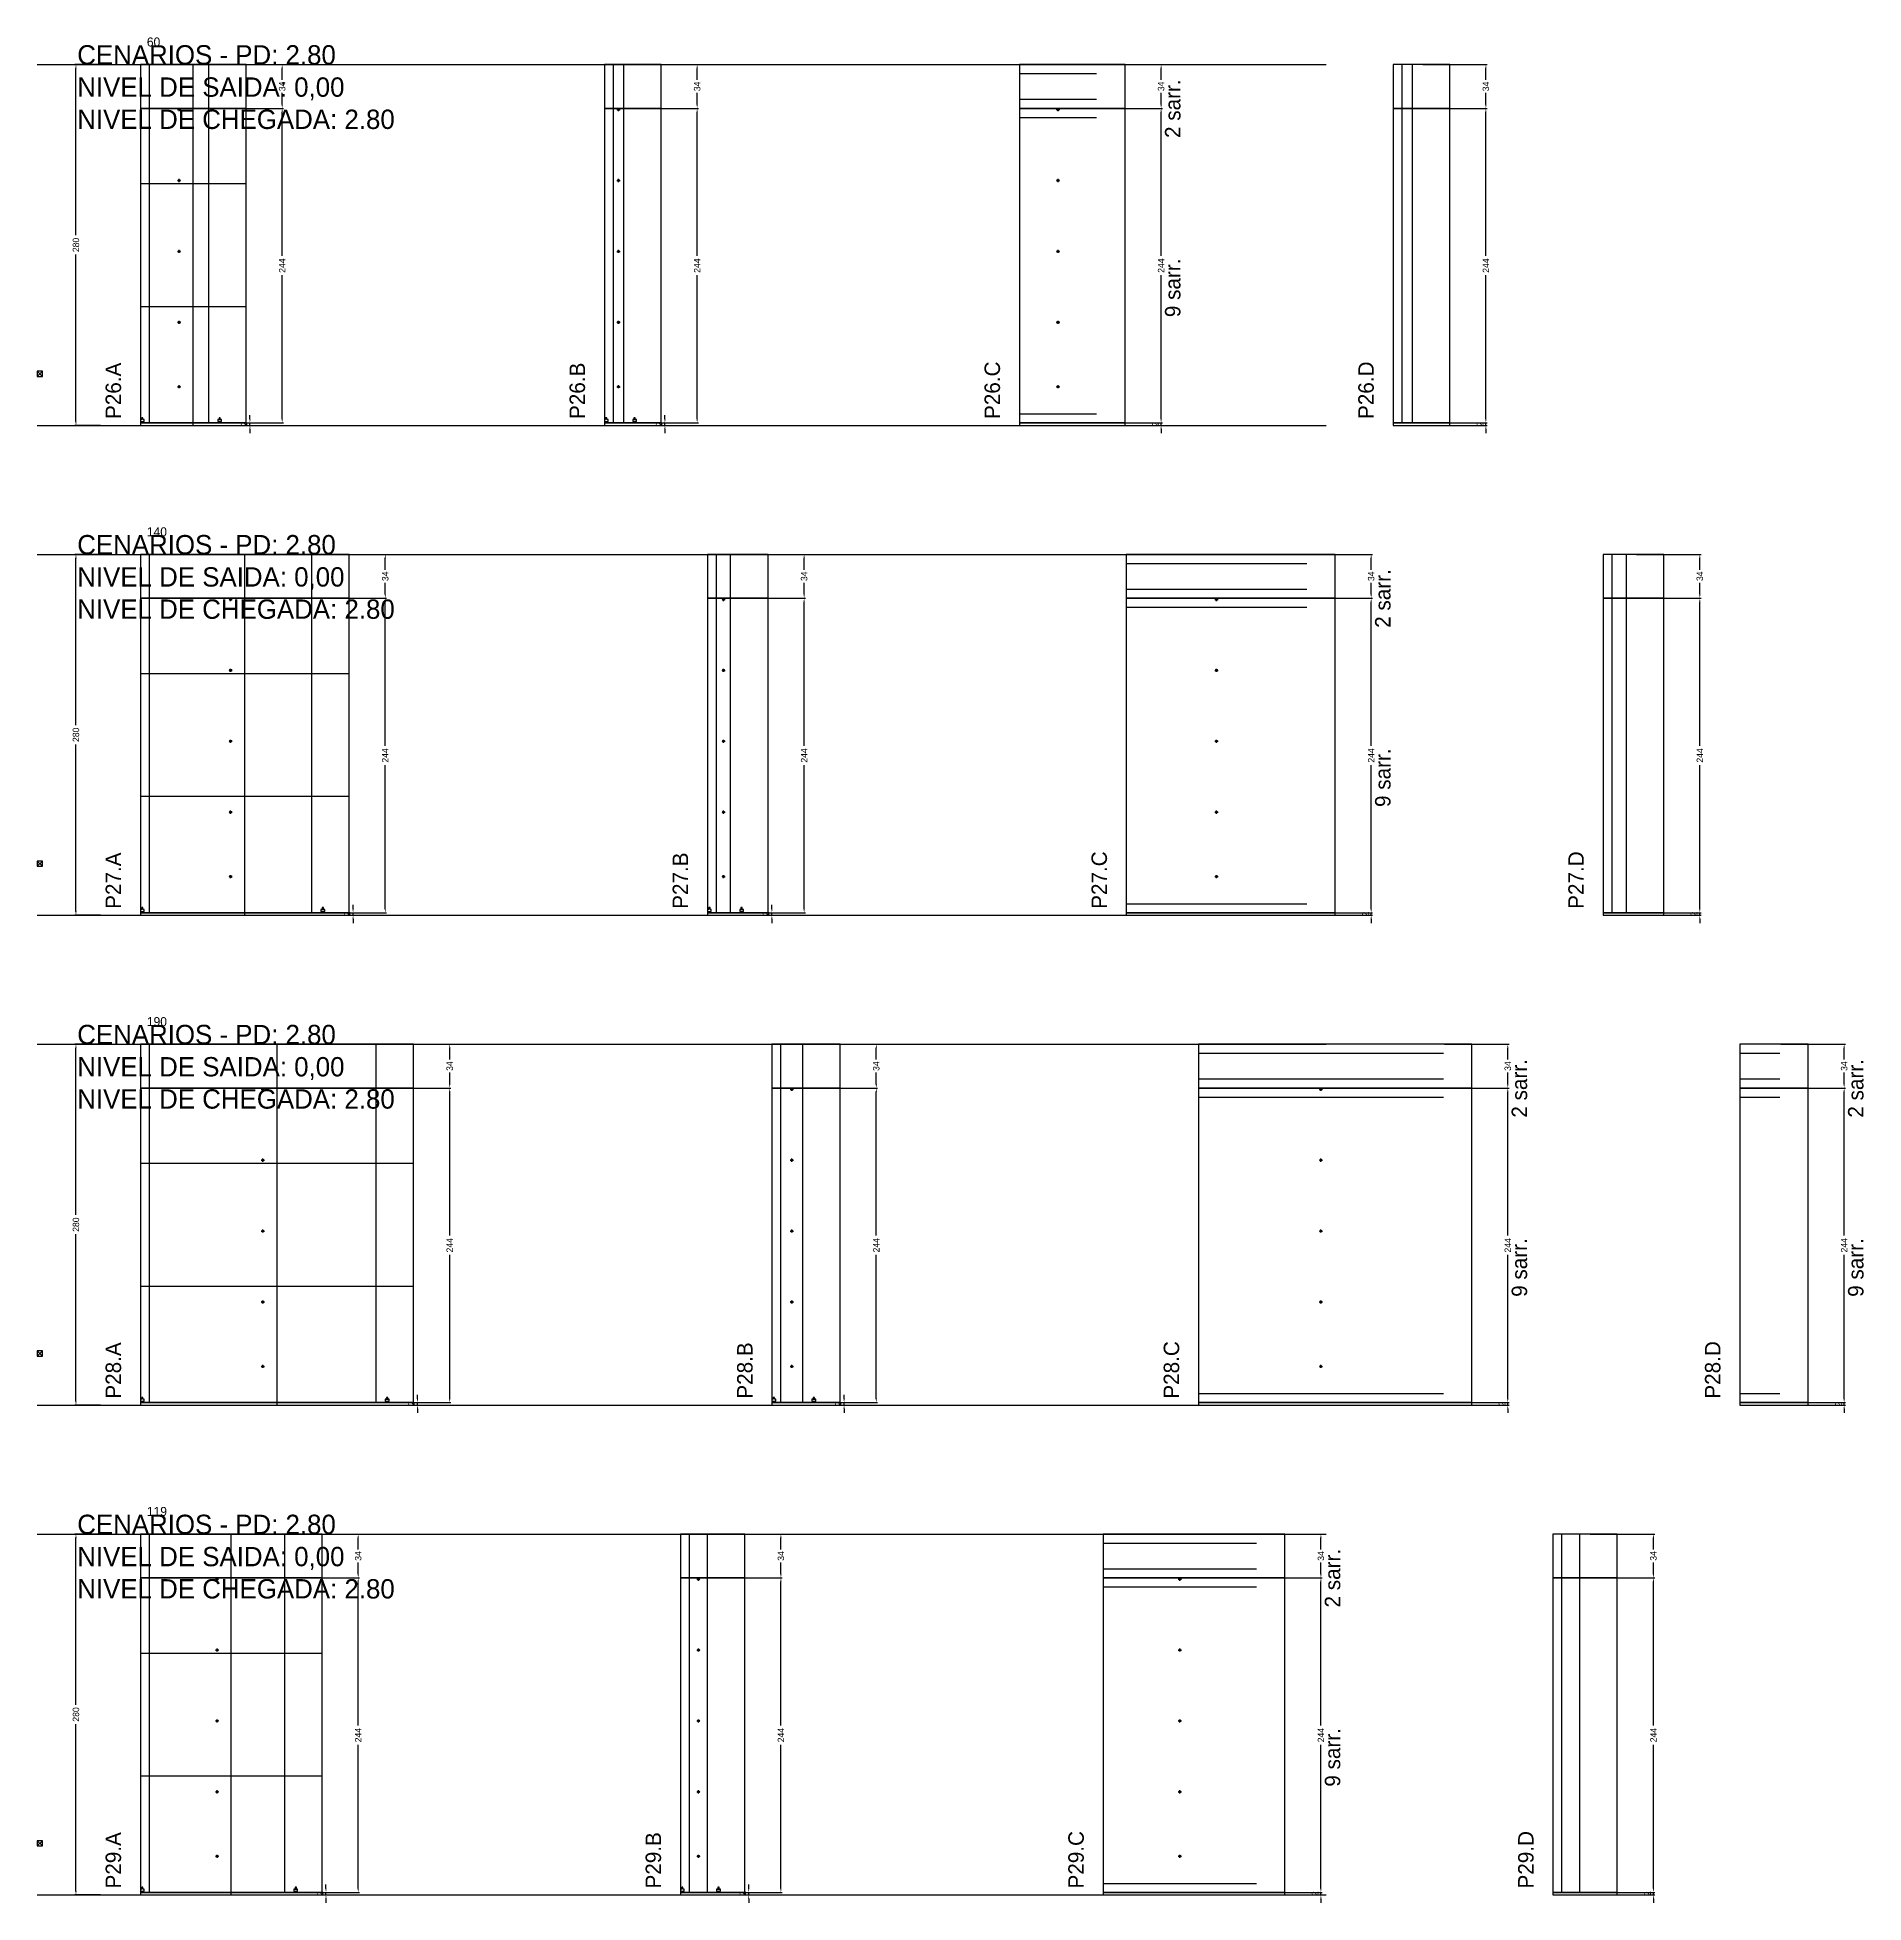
# Model space of a CAD drawing. Header units: centimetres. Extents: x -10500 to 4299, y -38766 to 295.
# Drawn here: x -7000 to -5583, y -11026 to -9579 of the extents above; entities that cross this region are included whole.
import ezdxf

# ---------------------------------------------------------------- set-up
doc = ezdxf.new("R2010")
doc.units = ezdxf.units.CM
doc.linetypes.add('DASHED', pattern=[2, -2])
for name, color, linetype in [('COTA', 241, 'Continuous'), ('COTAS FURACAO', 16, 'Continuous'), ('Madeira', 30, 'Continuous'), ('NOMENCLATURA', 7, 'Continuous'), ('Nível', 160, 'Continuous'), ('Painéis', 200, 'Continuous'), ('Perfil Metálico', 150, 'Continuous'), ('SARR_2.2x7', 40, 'Continuous'), ('texto', 7, 'Continuous')]:
    doc.layers.add(name, color=color, linetype=linetype)
doc.dimstyles.new('PAINEL-NOVA', dxfattribs={"dimtxt": 5, "dimasz": 3, "dimexe": 1, "dimexo": 1, "dimgap": 1, "dimtad": 1, "dimcen": 2.5, "dimazin": 3, "dimtfac": 1, "dimtmove": 0, "dimatfit": 3})

# ---------------------------------------------------------------- blocks, each defined once
blk = doc.blocks.new('_CLOSEDFILLED')
at = {"color": 0, "linetype": 'BYBLOCK'}
blk.add_solid([(-1, 0.16), (0, 0), (-1, -0.16)], dxfattribs=at)
blk = doc.blocks.new('*D715')
for p, q in [((-6951, -9600), (-6971, -9600)), ((-6970, -9732.5), (-6970, -9603)), ((-6970, -9877), (-6970, -9747.5)), ((-6951, -9880), (-6971, -9880))]:
    blk.add_line(p, q)
at = {"layer": 'Defpoints'}
for p in [(-6950, -9600), (-6970, -9880), (-6950, -9880)]:
    blk.add_point(p, dxfattribs=at)
at = {"layer": 'COTA', "xscale": 3, "yscale": 3}
for p, rotation in [((-6970, -9600), 90), ((-6970, -9880), 270)]:
    blk.add_blockref('_CLOSEDFILLED', p, dxfattribs=dict(at, rotation=rotation))
at = {"layer": 'COTA', "insert": (-6970, -9740), "char_height": 5, "attachment_point": 5, "rotation": 90}
blk.add_mtext('280', dxfattribs=at)
blk = doc.blocks.new('MULDURA')
at = {"layer": 'Paineis'}
for p, q in [((0, 0), (4, 4)), ((4, 0), (0, 4))]:
    blk.add_line(p, q, dxfattribs=at)
blk.add_lwpolyline([(0, 0), (4, 0), (4, 4), (0, 4)], close=True, dxfattribs=at)
blk = doc.blocks.new('*D717')
for p, q in [((-6859, -9634), (-6809, -9634)), ((-6810, -9748.5), (-6810, -9637)), ((-6810, -9875), (-6810, -9763.5)), ((-6859, -9878), (-6809, -9878))]:
    blk.add_line(p, q)
at = {"layer": 'Defpoints'}
for p in [(-6860, -9634), (-6860, -9878), (-6810, -9878)]:
    blk.add_point(p, dxfattribs=at)
at = {"layer": 'COTA', "xscale": 3, "yscale": 3}
for p, rotation in [((-6810, -9634), 90), ((-6810, -9878), 270)]:
    blk.add_blockref('_CLOSEDFILLED', p, dxfattribs=dict(at, rotation=rotation))
at = {"layer": 'COTA', "insert": (-6810, -9756), "char_height": 5, "attachment_point": 5, "rotation": 90}
blk.add_mtext('244', dxfattribs=at)
blk = doc.blocks.new('*D718')
for p, q in [((-6859, -9600), (-6809, -9600)), ((-6810, -9612), (-6810, -9603)), ((-6810, -9631), (-6810, -9622)), ((-6859, -9634), (-6809, -9634))]:
    blk.add_line(p, q)
at = {"layer": 'Defpoints'}
for p in [(-6860, -9600), (-6860, -9634), (-6810, -9634)]:
    blk.add_point(p, dxfattribs=at)
at = {"layer": 'COTA', "xscale": 3, "yscale": 3}
for p, rotation in [((-6810, -9600), 90), ((-6810, -9634), 270)]:
    blk.add_blockref('_CLOSEDFILLED', p, dxfattribs=dict(at, rotation=rotation))
at = {"layer": 'COTA', "insert": (-6810, -9617), "char_height": 5, "attachment_point": 5, "rotation": 90}
blk.add_mtext('34', dxfattribs=at)
blk = doc.blocks.new('SLIPTEE')
at = {"layer": 'Paineis'}
blk.add_lwpolyline([(0, 0), (3, 0), (3, 1.5), (2, 1.5), (2, 3), (1, 3), (1, 1.5), (0, 1.5)], close=True, dxfattribs=at)
blk = doc.blocks.new('SLIPTDD')
at = {"layer": 'Paineis'}
blk.add_line((0, 1.5), (3, 1.5), dxfattribs=at)
blk.add_lwpolyline([(0, 0), (3, 0), (3, 1.5), (2, 1.5), (2, 3), (1, 3), (1, 1.5), (0, 1.5)], close=True, dxfattribs=at)
blk = doc.blocks.new('furacao')
at = {"layer": 'COTAS FURACAO'}
for p, q in [((-1.2, 0), (1.2, 0)), ((0, -1.2), (0, 1.2))]:
    blk.add_line(p, q, dxfattribs=at)
blk.add_circle((0, 0), 0.8, dxfattribs=at)
blk = doc.blocks.new('*D720')
for p, q in [((-6537, -9634), (-6487, -9634)), ((-6488, -9748.5), (-6488, -9637)), ((-6488, -9875), (-6488, -9763.5)), ((-6537, -9878), (-6487, -9878))]:
    blk.add_line(p, q)
at = {"layer": 'Defpoints'}
for p in [(-6538, -9634), (-6538, -9878), (-6488, -9878)]:
    blk.add_point(p, dxfattribs=at)
at = {"layer": 'COTA', "xscale": 3, "yscale": 3}
for p, rotation in [((-6488, -9634), 90), ((-6488, -9878), 270)]:
    blk.add_blockref('_CLOSEDFILLED', p, dxfattribs=dict(at, rotation=rotation))
at = {"layer": 'COTA', "insert": (-6488, -9756), "char_height": 5, "attachment_point": 5, "rotation": 90}
blk.add_mtext('244', dxfattribs=at)
blk = doc.blocks.new('*D721')
for p, q in [((-6537, -9600), (-6487, -9600)), ((-6488, -9612), (-6488, -9603)), ((-6488, -9631), (-6488, -9622)), ((-6537, -9634), (-6487, -9634))]:
    blk.add_line(p, q)
at = {"layer": 'Defpoints'}
for p in [(-6538, -9600), (-6538, -9634), (-6488, -9634)]:
    blk.add_point(p, dxfattribs=at)
at = {"layer": 'COTA', "xscale": 3, "yscale": 3}
for p, rotation in [((-6488, -9600), 90), ((-6488, -9634), 270)]:
    blk.add_blockref('_CLOSEDFILLED', p, dxfattribs=dict(at, rotation=rotation))
at = {"layer": 'COTA', "insert": (-6488, -9617), "char_height": 5, "attachment_point": 5, "rotation": 90}
blk.add_mtext('34', dxfattribs=at)
blk = doc.blocks.new('*D723')
for p, q in [((-6177, -9634), (-6127, -9634)), ((-6128, -9748.5), (-6128, -9637)), ((-6128, -9875), (-6128, -9763.5)), ((-6177, -9878), (-6127, -9878))]:
    blk.add_line(p, q)
at = {"layer": 'Defpoints'}
for p in [(-6178, -9634), (-6178, -9878), (-6128, -9878)]:
    blk.add_point(p, dxfattribs=at)
at = {"layer": 'COTA', "xscale": 3, "yscale": 3}
for p, rotation in [((-6128, -9634), 90), ((-6128, -9878), 270)]:
    blk.add_blockref('_CLOSEDFILLED', p, dxfattribs=dict(at, rotation=rotation))
at = {"layer": 'COTA', "insert": (-6128, -9756), "char_height": 5, "attachment_point": 5, "rotation": 90}
blk.add_mtext('244', dxfattribs=at)
blk = doc.blocks.new('*D724')
for p, q in [((-6177, -9600), (-6127, -9600)), ((-6128, -9612), (-6128, -9603)), ((-6128, -9631), (-6128, -9622)), ((-6177, -9634), (-6127, -9634))]:
    blk.add_line(p, q)
at = {"layer": 'Defpoints'}
for p in [(-6178, -9600), (-6178, -9634), (-6128, -9634)]:
    blk.add_point(p, dxfattribs=at)
at = {"layer": 'COTA', "xscale": 3, "yscale": 3}
for p, rotation in [((-6128, -9600), 90), ((-6128, -9634), 270)]:
    blk.add_blockref('_CLOSEDFILLED', p, dxfattribs=dict(at, rotation=rotation))
at = {"layer": 'COTA', "insert": (-6128, -9617), "char_height": 5, "attachment_point": 5, "rotation": 90}
blk.add_mtext('34', dxfattribs=at)
blk = doc.blocks.new('*D726')
for p, q in [((-5925, -9634), (-5875, -9634)), ((-5876, -9748.5), (-5876, -9637)), ((-5876, -9875), (-5876, -9763.5)), ((-5925, -9878), (-5875, -9878))]:
    blk.add_line(p, q)
at = {"layer": 'Defpoints'}
for p in [(-5926, -9634), (-5926, -9878), (-5876, -9878)]:
    blk.add_point(p, dxfattribs=at)
at = {"layer": 'COTA', "xscale": 3, "yscale": 3}
for p, rotation in [((-5876, -9634), 90), ((-5876, -9878), 270)]:
    blk.add_blockref('_CLOSEDFILLED', p, dxfattribs=dict(at, rotation=rotation))
at = {"layer": 'COTA', "insert": (-5876, -9756), "char_height": 5, "attachment_point": 5, "rotation": 90}
blk.add_mtext('244', dxfattribs=at)
blk = doc.blocks.new('*D727')
for p, q in [((-5925, -9600), (-5875, -9600)), ((-5876, -9612), (-5876, -9603)), ((-5876, -9631), (-5876, -9622)), ((-5925, -9634), (-5875, -9634))]:
    blk.add_line(p, q)
at = {"layer": 'Defpoints'}
for p in [(-5926, -9600), (-5926, -9634), (-5876, -9634)]:
    blk.add_point(p, dxfattribs=at)
at = {"layer": 'COTA', "xscale": 3, "yscale": 3}
for p, rotation in [((-5876, -9600), 90), ((-5876, -9634), 270)]:
    blk.add_blockref('_CLOSEDFILLED', p, dxfattribs=dict(at, rotation=rotation))
at = {"layer": 'COTA', "insert": (-5876, -9617), "char_height": 5, "attachment_point": 5, "rotation": 90}
blk.add_mtext('34', dxfattribs=at)
blk = doc.blocks.new('*D741')
for p, q in [((-6951, -9980), (-6971, -9980)), ((-6970, -10112.5), (-6970, -9983)), ((-6970, -10257), (-6970, -10127.5)), ((-6951, -10260), (-6971, -10260))]:
    blk.add_line(p, q)
at = {"layer": 'Defpoints'}
for p in [(-6950, -9980), (-6970, -10260), (-6950, -10260)]:
    blk.add_point(p, dxfattribs=at)
at = {"layer": 'COTA', "xscale": 3, "yscale": 3}
for p, rotation in [((-6970, -9980), 90), ((-6970, -10260), 270)]:
    blk.add_blockref('_CLOSEDFILLED', p, dxfattribs=dict(at, rotation=rotation))
at = {"layer": 'COTA', "insert": (-6970, -10120), "char_height": 5, "attachment_point": 5, "rotation": 90}
blk.add_mtext('280', dxfattribs=at)
blk = doc.blocks.new('*D743')
for p, q in [((-6779, -10014), (-6729, -10014)), ((-6730, -10128.5), (-6730, -10017)), ((-6730, -10255), (-6730, -10143.5)), ((-6779, -10258), (-6729, -10258))]:
    blk.add_line(p, q)
at = {"layer": 'Defpoints'}
for p in [(-6780, -10014), (-6780, -10258), (-6730, -10258)]:
    blk.add_point(p, dxfattribs=at)
at = {"layer": 'COTA', "xscale": 3, "yscale": 3}
for p, rotation in [((-6730, -10014), 90), ((-6730, -10258), 270)]:
    blk.add_blockref('_CLOSEDFILLED', p, dxfattribs=dict(at, rotation=rotation))
at = {"layer": 'COTA', "insert": (-6730, -10136), "char_height": 5, "attachment_point": 5, "rotation": 90}
blk.add_mtext('244', dxfattribs=at)
blk = doc.blocks.new('*D744')
for p, q in [((-6779, -9980), (-6729, -9980)), ((-6730, -9992), (-6730, -9983)), ((-6730, -10011), (-6730, -10002)), ((-6779, -10014), (-6729, -10014))]:
    blk.add_line(p, q)
at = {"layer": 'Defpoints'}
for p in [(-6780, -9980), (-6780, -10014), (-6730, -10014)]:
    blk.add_point(p, dxfattribs=at)
at = {"layer": 'COTA', "xscale": 3, "yscale": 3}
for p, rotation in [((-6730, -9980), 90), ((-6730, -10014), 270)]:
    blk.add_blockref('_CLOSEDFILLED', p, dxfattribs=dict(at, rotation=rotation))
at = {"layer": 'COTA', "insert": (-6730, -9997), "char_height": 5, "attachment_point": 5, "rotation": 90}
blk.add_mtext('34', dxfattribs=at)
blk = doc.blocks.new('*D746')
for p, q in [((-6454, -10014), (-6404, -10014)), ((-6405, -10128.5), (-6405, -10017)), ((-6405, -10255), (-6405, -10143.5)), ((-6454, -10258), (-6404, -10258))]:
    blk.add_line(p, q)
at = {"layer": 'Defpoints'}
for p in [(-6455, -10014), (-6455, -10258), (-6405, -10258)]:
    blk.add_point(p, dxfattribs=at)
at = {"layer": 'COTA', "xscale": 3, "yscale": 3}
for p, rotation in [((-6405, -10014), 90), ((-6405, -10258), 270)]:
    blk.add_blockref('_CLOSEDFILLED', p, dxfattribs=dict(at, rotation=rotation))
at = {"layer": 'COTA', "insert": (-6405, -10136), "char_height": 5, "attachment_point": 5, "rotation": 90}
blk.add_mtext('244', dxfattribs=at)
blk = doc.blocks.new('*D747')
for p, q in [((-6454, -9980), (-6404, -9980)), ((-6405, -9992), (-6405, -9983)), ((-6405, -10011), (-6405, -10002)), ((-6454, -10014), (-6404, -10014))]:
    blk.add_line(p, q)
at = {"layer": 'Defpoints'}
for p in [(-6455, -9980), (-6455, -10014), (-6405, -10014)]:
    blk.add_point(p, dxfattribs=at)
at = {"layer": 'COTA', "xscale": 3, "yscale": 3}
for p, rotation in [((-6405, -9980), 90), ((-6405, -10014), 270)]:
    blk.add_blockref('_CLOSEDFILLED', p, dxfattribs=dict(at, rotation=rotation))
at = {"layer": 'COTA', "insert": (-6405, -9997), "char_height": 5, "attachment_point": 5, "rotation": 90}
blk.add_mtext('34', dxfattribs=at)
blk = doc.blocks.new('*D749')
for p, q in [((-6014, -10014), (-5964, -10014)), ((-5965, -10128.5), (-5965, -10017)), ((-5965, -10255), (-5965, -10143.5)), ((-6014, -10258), (-5964, -10258))]:
    blk.add_line(p, q)
at = {"layer": 'Defpoints'}
for p in [(-6015, -10014), (-6015, -10258), (-5965, -10258)]:
    blk.add_point(p, dxfattribs=at)
at = {"layer": 'COTA', "xscale": 3, "yscale": 3}
for p, rotation in [((-5965, -10014), 90), ((-5965, -10258), 270)]:
    blk.add_blockref('_CLOSEDFILLED', p, dxfattribs=dict(at, rotation=rotation))
at = {"layer": 'COTA', "insert": (-5965, -10136), "char_height": 5, "attachment_point": 5, "rotation": 90}
blk.add_mtext('244', dxfattribs=at)
blk = doc.blocks.new('*D750')
for p, q in [((-6014, -9980), (-5964, -9980)), ((-5965, -9992), (-5965, -9983)), ((-5965, -10011), (-5965, -10002)), ((-6014, -10014), (-5964, -10014))]:
    blk.add_line(p, q)
at = {"layer": 'Defpoints'}
for p in [(-6015, -9980), (-6015, -10014), (-5965, -10014)]:
    blk.add_point(p, dxfattribs=at)
at = {"layer": 'COTA', "xscale": 3, "yscale": 3}
for p, rotation in [((-5965, -9980), 90), ((-5965, -10014), 270)]:
    blk.add_blockref('_CLOSEDFILLED', p, dxfattribs=dict(at, rotation=rotation))
at = {"layer": 'COTA', "insert": (-5965, -9997), "char_height": 5, "attachment_point": 5, "rotation": 90}
blk.add_mtext('34', dxfattribs=at)
blk = doc.blocks.new('*D752')
for p, q in [((-5759, -10014), (-5709, -10014)), ((-5710, -10128.5), (-5710, -10017)), ((-5710, -10255), (-5710, -10143.5)), ((-5759, -10258), (-5709, -10258))]:
    blk.add_line(p, q)
at = {"layer": 'Defpoints'}
for p in [(-5760, -10014), (-5760, -10258), (-5710, -10258)]:
    blk.add_point(p, dxfattribs=at)
at = {"layer": 'COTA', "xscale": 3, "yscale": 3}
for p, rotation in [((-5710, -10014), 90), ((-5710, -10258), 270)]:
    blk.add_blockref('_CLOSEDFILLED', p, dxfattribs=dict(at, rotation=rotation))
at = {"layer": 'COTA', "insert": (-5710, -10136), "char_height": 5, "attachment_point": 5, "rotation": 90}
blk.add_mtext('244', dxfattribs=at)
blk = doc.blocks.new('*D753')
for p, q in [((-5759, -9980), (-5709, -9980)), ((-5710, -9992), (-5710, -9983)), ((-5710, -10011), (-5710, -10002)), ((-5759, -10014), (-5709, -10014))]:
    blk.add_line(p, q)
at = {"layer": 'Defpoints'}
for p in [(-5760, -9980), (-5760, -10014), (-5710, -10014)]:
    blk.add_point(p, dxfattribs=at)
at = {"layer": 'COTA', "xscale": 3, "yscale": 3}
for p, rotation in [((-5710, -9980), 90), ((-5710, -10014), 270)]:
    blk.add_blockref('_CLOSEDFILLED', p, dxfattribs=dict(at, rotation=rotation))
at = {"layer": 'COTA', "insert": (-5710, -9997), "char_height": 5, "attachment_point": 5, "rotation": 90}
blk.add_mtext('34', dxfattribs=at)
blk = doc.blocks.new('*D767')
for p, q in [((-6951, -10360), (-6971, -10360)), ((-6970, -10492.5), (-6970, -10363)), ((-6970, -10637), (-6970, -10507.5)), ((-6951, -10640), (-6971, -10640))]:
    blk.add_line(p, q)
at = {"layer": 'Defpoints'}
for p in [(-6950, -10360), (-6970, -10640), (-6950, -10640)]:
    blk.add_point(p, dxfattribs=at)
at = {"layer": 'COTA', "xscale": 3, "yscale": 3}
for p, rotation in [((-6970, -10360), 90), ((-6970, -10640), 270)]:
    blk.add_blockref('_CLOSEDFILLED', p, dxfattribs=dict(at, rotation=rotation))
at = {"layer": 'COTA', "insert": (-6970, -10500), "char_height": 5, "attachment_point": 5, "rotation": 90}
blk.add_mtext('280', dxfattribs=at)
blk = doc.blocks.new('*D769')
for p, q in [((-6729, -10394), (-6679, -10394)), ((-6680, -10508.5), (-6680, -10397)), ((-6680, -10635), (-6680, -10523.5)), ((-6729, -10638), (-6679, -10638))]:
    blk.add_line(p, q)
at = {"layer": 'Defpoints'}
for p in [(-6730, -10394), (-6730, -10638), (-6680, -10638)]:
    blk.add_point(p, dxfattribs=at)
at = {"layer": 'COTA', "xscale": 3, "yscale": 3}
for p, rotation in [((-6680, -10394), 90), ((-6680, -10638), 270)]:
    blk.add_blockref('_CLOSEDFILLED', p, dxfattribs=dict(at, rotation=rotation))
at = {"layer": 'COTA', "insert": (-6680, -10516), "char_height": 5, "attachment_point": 5, "rotation": 90}
blk.add_mtext('244', dxfattribs=at)
blk = doc.blocks.new('*D770')
for p, q in [((-6729, -10360), (-6679, -10360)), ((-6680, -10372), (-6680, -10363)), ((-6680, -10391), (-6680, -10382)), ((-6729, -10394), (-6679, -10394))]:
    blk.add_line(p, q)
at = {"layer": 'Defpoints'}
for p in [(-6730, -10360), (-6730, -10394), (-6680, -10394)]:
    blk.add_point(p, dxfattribs=at)
at = {"layer": 'COTA', "xscale": 3, "yscale": 3}
for p, rotation in [((-6680, -10360), 90), ((-6680, -10394), 270)]:
    blk.add_blockref('_CLOSEDFILLED', p, dxfattribs=dict(at, rotation=rotation))
at = {"layer": 'COTA', "insert": (-6680, -10377), "char_height": 5, "attachment_point": 5, "rotation": 90}
blk.add_mtext('34', dxfattribs=at)
blk = doc.blocks.new('*D772')
for p, q in [((-6398, -10394), (-6348, -10394)), ((-6349, -10508.5), (-6349, -10397)), ((-6349, -10635), (-6349, -10523.5)), ((-6398, -10638), (-6348, -10638))]:
    blk.add_line(p, q)
at = {"layer": 'Defpoints'}
for p in [(-6399, -10394), (-6399, -10638), (-6349, -10638)]:
    blk.add_point(p, dxfattribs=at)
at = {"layer": 'COTA', "xscale": 3, "yscale": 3}
for p, rotation in [((-6349, -10394), 90), ((-6349, -10638), 270)]:
    blk.add_blockref('_CLOSEDFILLED', p, dxfattribs=dict(at, rotation=rotation))
at = {"layer": 'COTA', "insert": (-6349, -10516), "char_height": 5, "attachment_point": 5, "rotation": 90}
blk.add_mtext('244', dxfattribs=at)
blk = doc.blocks.new('*D773')
for p, q in [((-6398, -10360), (-6348, -10360)), ((-6349, -10372), (-6349, -10363)), ((-6349, -10391), (-6349, -10382)), ((-6398, -10394), (-6348, -10394))]:
    blk.add_line(p, q)
at = {"layer": 'Defpoints'}
for p in [(-6399, -10360), (-6399, -10394), (-6349, -10394)]:
    blk.add_point(p, dxfattribs=at)
at = {"layer": 'COTA', "xscale": 3, "yscale": 3}
for p, rotation in [((-6349, -10360), 90), ((-6349, -10394), 270)]:
    blk.add_blockref('_CLOSEDFILLED', p, dxfattribs=dict(at, rotation=rotation))
at = {"layer": 'COTA', "insert": (-6349, -10377), "char_height": 5, "attachment_point": 5, "rotation": 90}
blk.add_mtext('34', dxfattribs=at)
blk = doc.blocks.new('*D775')
for p, q in [((-5908, -10394), (-5858, -10394)), ((-5859, -10508.5), (-5859, -10397)), ((-5859, -10635), (-5859, -10523.5)), ((-5908, -10638), (-5858, -10638))]:
    blk.add_line(p, q)
at = {"layer": 'Defpoints'}
for p in [(-5909, -10394), (-5909, -10638), (-5859, -10638)]:
    blk.add_point(p, dxfattribs=at)
at = {"layer": 'COTA', "xscale": 3, "yscale": 3}
for p, rotation in [((-5859, -10394), 90), ((-5859, -10638), 270)]:
    blk.add_blockref('_CLOSEDFILLED', p, dxfattribs=dict(at, rotation=rotation))
at = {"layer": 'COTA', "insert": (-5859, -10516), "char_height": 5, "attachment_point": 5, "rotation": 90}
blk.add_mtext('244', dxfattribs=at)
blk = doc.blocks.new('*D776')
for p, q in [((-5908, -10360), (-5858, -10360)), ((-5859, -10372), (-5859, -10363)), ((-5859, -10391), (-5859, -10382)), ((-5908, -10394), (-5858, -10394))]:
    blk.add_line(p, q)
at = {"layer": 'Defpoints'}
for p in [(-5909, -10360), (-5909, -10394), (-5859, -10394)]:
    blk.add_point(p, dxfattribs=at)
at = {"layer": 'COTA', "xscale": 3, "yscale": 3}
for p, rotation in [((-5859, -10360), 90), ((-5859, -10394), 270)]:
    blk.add_blockref('_CLOSEDFILLED', p, dxfattribs=dict(at, rotation=rotation))
at = {"layer": 'COTA', "insert": (-5859, -10377), "char_height": 5, "attachment_point": 5, "rotation": 90}
blk.add_mtext('34', dxfattribs=at)
blk = doc.blocks.new('*D778')
for p, q in [((-5647, -10394), (-5597, -10394)), ((-5598, -10508.5), (-5598, -10397)), ((-5598, -10635), (-5598, -10523.5)), ((-5647, -10638), (-5597, -10638))]:
    blk.add_line(p, q)
at = {"layer": 'Defpoints'}
for p in [(-5648, -10394), (-5648, -10638), (-5598, -10638)]:
    blk.add_point(p, dxfattribs=at)
at = {"layer": 'COTA', "xscale": 3, "yscale": 3}
for p, rotation in [((-5598, -10394), 90), ((-5598, -10638), 270)]:
    blk.add_blockref('_CLOSEDFILLED', p, dxfattribs=dict(at, rotation=rotation))
at = {"layer": 'COTA', "insert": (-5598, -10516), "char_height": 5, "attachment_point": 5, "rotation": 90}
blk.add_mtext('244', dxfattribs=at)
blk = doc.blocks.new('*D779')
for p, q in [((-5647, -10360), (-5597, -10360)), ((-5598, -10372), (-5598, -10363)), ((-5598, -10391), (-5598, -10382)), ((-5647, -10394), (-5597, -10394))]:
    blk.add_line(p, q)
at = {"layer": 'Defpoints'}
for p in [(-5648, -10360), (-5648, -10394), (-5598, -10394)]:
    blk.add_point(p, dxfattribs=at)
at = {"layer": 'COTA', "xscale": 3, "yscale": 3}
for p, rotation in [((-5598, -10360), 90), ((-5598, -10394), 270)]:
    blk.add_blockref('_CLOSEDFILLED', p, dxfattribs=dict(at, rotation=rotation))
at = {"layer": 'COTA', "insert": (-5598, -10377), "char_height": 5, "attachment_point": 5, "rotation": 90}
blk.add_mtext('34', dxfattribs=at)
blk = doc.blocks.new('*D793')
for p, q in [((-6951, -10740), (-6971, -10740)), ((-6970, -10872.5), (-6970, -10743)), ((-6970, -11017), (-6970, -10887.5)), ((-6951, -11020), (-6971, -11020))]:
    blk.add_line(p, q)
at = {"layer": 'Defpoints'}
for p in [(-6950, -10740), (-6970, -11020), (-6950, -11020)]:
    blk.add_point(p, dxfattribs=at)
at = {"layer": 'COTA', "xscale": 3, "yscale": 3}
for p, rotation in [((-6970, -10740), 90), ((-6970, -11020), 270)]:
    blk.add_blockref('_CLOSEDFILLED', p, dxfattribs=dict(at, rotation=rotation))
at = {"layer": 'COTA', "insert": (-6970, -10880), "char_height": 5, "attachment_point": 5, "rotation": 90}
blk.add_mtext('280', dxfattribs=at)
blk = doc.blocks.new('*D795')
for p, q in [((-6800, -10774), (-6750, -10774)), ((-6751, -10888.5), (-6751, -10777)), ((-6751, -11015), (-6751, -10903.5)), ((-6800, -11018), (-6750, -11018))]:
    blk.add_line(p, q)
at = {"layer": 'Defpoints'}
for p in [(-6801, -10774), (-6801, -11018), (-6751, -11018)]:
    blk.add_point(p, dxfattribs=at)
at = {"layer": 'COTA', "xscale": 3, "yscale": 3}
for p, rotation in [((-6751, -10774), 90), ((-6751, -11018), 270)]:
    blk.add_blockref('_CLOSEDFILLED', p, dxfattribs=dict(at, rotation=rotation))
at = {"layer": 'COTA', "insert": (-6751, -10896), "char_height": 5, "attachment_point": 5, "rotation": 90}
blk.add_mtext('244', dxfattribs=at)
blk = doc.blocks.new('*D796')
for p, q in [((-6800, -10740), (-6750, -10740)), ((-6751, -10752), (-6751, -10743)), ((-6751, -10771), (-6751, -10762)), ((-6800, -10774), (-6750, -10774))]:
    blk.add_line(p, q)
at = {"layer": 'Defpoints'}
for p in [(-6801, -10740), (-6801, -10774), (-6751, -10774)]:
    blk.add_point(p, dxfattribs=at)
at = {"layer": 'COTA', "xscale": 3, "yscale": 3}
for p, rotation in [((-6751, -10740), 90), ((-6751, -10774), 270)]:
    blk.add_blockref('_CLOSEDFILLED', p, dxfattribs=dict(at, rotation=rotation))
at = {"layer": 'COTA', "insert": (-6751, -10757), "char_height": 5, "attachment_point": 5, "rotation": 90}
blk.add_mtext('34', dxfattribs=at)
blk = doc.blocks.new('*D798')
for p, q in [((-6472, -10774), (-6422, -10774)), ((-6423, -10888.5), (-6423, -10777)), ((-6423, -11015), (-6423, -10903.5)), ((-6472, -11018), (-6422, -11018))]:
    blk.add_line(p, q)
at = {"layer": 'Defpoints'}
for p in [(-6473, -10774), (-6473, -11018), (-6423, -11018)]:
    blk.add_point(p, dxfattribs=at)
at = {"layer": 'COTA', "xscale": 3, "yscale": 3}
for p, rotation in [((-6423, -10774), 90), ((-6423, -11018), 270)]:
    blk.add_blockref('_CLOSEDFILLED', p, dxfattribs=dict(at, rotation=rotation))
at = {"layer": 'COTA', "insert": (-6423, -10896), "char_height": 5, "attachment_point": 5, "rotation": 90}
blk.add_mtext('244', dxfattribs=at)
blk = doc.blocks.new('*D799')
for p, q in [((-6472, -10740), (-6422, -10740)), ((-6423, -10752), (-6423, -10743)), ((-6423, -10771), (-6423, -10762)), ((-6472, -10774), (-6422, -10774))]:
    blk.add_line(p, q)
at = {"layer": 'Defpoints'}
for p in [(-6473, -10740), (-6473, -10774), (-6423, -10774)]:
    blk.add_point(p, dxfattribs=at)
at = {"layer": 'COTA', "xscale": 3, "yscale": 3}
for p, rotation in [((-6423, -10740), 90), ((-6423, -10774), 270)]:
    blk.add_blockref('_CLOSEDFILLED', p, dxfattribs=dict(at, rotation=rotation))
at = {"layer": 'COTA', "insert": (-6423, -10757), "char_height": 5, "attachment_point": 5, "rotation": 90}
blk.add_mtext('34', dxfattribs=at)
blk = doc.blocks.new('*D801')
for p, q in [((-6053, -10774), (-6003, -10774)), ((-6004, -10888.5), (-6004, -10777)), ((-6004, -11015), (-6004, -10903.5)), ((-6053, -11018), (-6003, -11018))]:
    blk.add_line(p, q)
at = {"layer": 'Defpoints'}
for p in [(-6054, -10774), (-6054, -11018), (-6004, -11018)]:
    blk.add_point(p, dxfattribs=at)
at = {"layer": 'COTA', "xscale": 3, "yscale": 3}
for p, rotation in [((-6004, -10774), 90), ((-6004, -11018), 270)]:
    blk.add_blockref('_CLOSEDFILLED', p, dxfattribs=dict(at, rotation=rotation))
at = {"layer": 'COTA', "insert": (-6004, -10896), "char_height": 5, "attachment_point": 5, "rotation": 90}
blk.add_mtext('244', dxfattribs=at)
blk = doc.blocks.new('*D802')
for p, q in [((-6053, -10740), (-6003, -10740)), ((-6004, -10752), (-6004, -10743)), ((-6004, -10771), (-6004, -10762)), ((-6053, -10774), (-6003, -10774))]:
    blk.add_line(p, q)
at = {"layer": 'Defpoints'}
for p in [(-6054, -10740), (-6054, -10774), (-6004, -10774)]:
    blk.add_point(p, dxfattribs=at)
at = {"layer": 'COTA', "xscale": 3, "yscale": 3}
for p, rotation in [((-6004, -10740), 90), ((-6004, -10774), 270)]:
    blk.add_blockref('_CLOSEDFILLED', p, dxfattribs=dict(at, rotation=rotation))
at = {"layer": 'COTA', "insert": (-6004, -10757), "char_height": 5, "attachment_point": 5, "rotation": 90}
blk.add_mtext('34', dxfattribs=at)
blk = doc.blocks.new('*D804')
for p, q in [((-5795, -10774), (-5745, -10774)), ((-5746, -10888.5), (-5746, -10777)), ((-5746, -11015), (-5746, -10903.5)), ((-5795, -11018), (-5745, -11018))]:
    blk.add_line(p, q)
at = {"layer": 'Defpoints'}
for p in [(-5796, -10774), (-5796, -11018), (-5746, -11018)]:
    blk.add_point(p, dxfattribs=at)
at = {"layer": 'COTA', "xscale": 3, "yscale": 3}
for p, rotation in [((-5746, -10774), 90), ((-5746, -11018), 270)]:
    blk.add_blockref('_CLOSEDFILLED', p, dxfattribs=dict(at, rotation=rotation))
at = {"layer": 'COTA', "insert": (-5746, -10896), "char_height": 5, "attachment_point": 5, "rotation": 90}
blk.add_mtext('244', dxfattribs=at)
blk = doc.blocks.new('*D805')
for p, q in [((-5795, -10740), (-5745, -10740)), ((-5746, -10752), (-5746, -10743)), ((-5746, -10771), (-5746, -10762)), ((-5795, -10774), (-5745, -10774))]:
    blk.add_line(p, q)
at = {"layer": 'Defpoints'}
for p in [(-5796, -10740), (-5796, -10774), (-5746, -10774)]:
    blk.add_point(p, dxfattribs=at)
at = {"layer": 'COTA', "xscale": 3, "yscale": 3}
for p, rotation in [((-5746, -10740), 90), ((-5746, -10774), 270)]:
    blk.add_blockref('_CLOSEDFILLED', p, dxfattribs=dict(at, rotation=rotation))
at = {"layer": 'COTA', "insert": (-5746, -10757), "char_height": 5, "attachment_point": 5, "rotation": 90}
blk.add_mtext('34', dxfattribs=at)

msp = doc.modelspace()

# ---------------------------------------------------------------- linework, layer by layer
at = {"layer": 'Madeira'}
for points in [[(-6920, -9692.4), (-6838, -9692.4)], [(-6920, -9787.6), (-6838, -9787.6)], [(-6920, -10072.4), (-6758, -10072.4)], [(-6920, -10167.6), (-6758, -10167.6)], [(-6920, -10452.4), (-6708, -10452.4)], [(-6920, -10547.6), (-6708, -10547.6)], [(-6920, -10832.4), (-6779, -10832.4)], [(-6920, -10927.6), (-6779, -10927.6)]]:
    msp.add_lwpolyline(points, dxfattribs=at)
at = {"layer": 'Nível', "linetype": 'DASHED'}
for points in [[(-7000, -9600), (-6000, -9600)], [(-7000, -9880), (-6000, -9880)], [(-7000, -9980), (-6000, -9980)], [(-7000, -10260), (-6000, -10260)], [(-7000, -10360), (-6000, -10360)], [(-7000, -10640), (-6000, -10640)], [(-7000, -10740), (-6000, -10740)], [(-7000, -11020), (-6000, -11020)]]:
    msp.add_lwpolyline(points, dxfattribs=at)
at = {"layer": 'Painéis'}
for points in [[(-6920, -9634), (-6838, -9634), (-6838, -9600), (-6920, -9600)], [(-6920, -9880), (-6838, -9880), (-6838, -9600), (-6920, -9600)], [(-6560, -9634), (-6516, -9634), (-6516, -9600), (-6560, -9600)], [(-6238, -9634), (-6156, -9634), (-6156, -9600), (-6238, -9600)], [(-5948, -9634), (-5904, -9634), (-5904, -9600), (-5948, -9600)], [(-6920, -9878), (-6838, -9878), (-6838, -9634), (-6920, -9634)], [(-6560, -9878), (-6516, -9878), (-6516, -9634), (-6560, -9634)], [(-6238, -9878), (-6156, -9878), (-6156, -9634), (-6238, -9634)], [(-5948, -9878), (-5904, -9878), (-5904, -9634), (-5948, -9634)], [(-6920, -9880), (-6838, -9880), (-6838, -9878), (-6920, -9878)], [(-6560, -9880), (-6516, -9880), (-6516, -9878), (-6560, -9878)], [(-6238, -9880), (-6156, -9880), (-6156, -9878), (-6238, -9878)], [(-5948, -9880), (-5904, -9880), (-5904, -9878), (-5948, -9878)], [(-6920, -10014), (-6758, -10014), (-6758, -9980), (-6920, -9980)], [(-6920, -10260), (-6758, -10260), (-6758, -9980), (-6920, -9980)], [(-6480, -10014), (-6433, -10014), (-6433, -9980), (-6480, -9980)], [(-6155, -10014), (-5993, -10014), (-5993, -9980), (-6155, -9980)], [(-5785, -10014), (-5738, -10014), (-5738, -9980), (-5785, -9980)], [(-6920, -10258), (-6758, -10258), (-6758, -10014), (-6920, -10014)], [(-6480, -10258), (-6433, -10258), (-6433, -10014), (-6480, -10014)], [(-6155, -10258), (-5993, -10258), (-5993, -10014), (-6155, -10014)], [(-5785, -10258), (-5738, -10258), (-5738, -10014), (-5785, -10014)], [(-6920, -10260), (-6758, -10260), (-6758, -10258), (-6920, -10258)], [(-6480, -10260), (-6433, -10260), (-6433, -10258), (-6480, -10258)], [(-6155, -10260), (-5993, -10260), (-5993, -10258), (-6155, -10258)], [(-5785, -10260), (-5738, -10260), (-5738, -10258), (-5785, -10258)], [(-6920, -10394), (-6708, -10394), (-6708, -10360), (-6920, -10360)], [(-6920, -10640), (-6708, -10640), (-6708, -10360), (-6920, -10360)], [(-6430, -10394), (-6377, -10394), (-6377, -10360), (-6430, -10360)], [(-6099, -10394), (-5887, -10394), (-5887, -10360), (-6099, -10360)], [(-5679, -10394), (-5626, -10394), (-5626, -10360), (-5679, -10360)], [(-6920, -10638), (-6708, -10638), (-6708, -10394), (-6920, -10394)], [(-6430, -10638), (-6377, -10638), (-6377, -10394), (-6430, -10394)], [(-6099, -10638), (-5887, -10638), (-5887, -10394), (-6099, -10394)], [(-5679, -10638), (-5626, -10638), (-5626, -10394), (-5679, -10394)], [(-6920, -10640), (-6708, -10640), (-6708, -10638), (-6920, -10638)], [(-6430, -10640), (-6377, -10640), (-6377, -10638), (-6430, -10638)], [(-6099, -10640), (-5887, -10640), (-5887, -10638), (-6099, -10638)], [(-5679, -10640), (-5626, -10640), (-5626, -10638), (-5679, -10638)], [(-6920, -10774), (-6779, -10774), (-6779, -10740), (-6920, -10740)], [(-6920, -11020), (-6779, -11020), (-6779, -10740), (-6920, -10740)], [(-6501, -10774), (-6451, -10774), (-6451, -10740), (-6501, -10740)], [(-6173, -10774), (-6032, -10774), (-6032, -10740), (-6173, -10740)], [(-5824, -10774), (-5774, -10774), (-5774, -10740), (-5824, -10740)], [(-6920, -11018), (-6779, -11018), (-6779, -10774), (-6920, -10774)], [(-6501, -11018), (-6451, -11018), (-6451, -10774), (-6501, -10774)], [(-6173, -11018), (-6032, -11018), (-6032, -10774), (-6173, -10774)], [(-5824, -11018), (-5774, -11018), (-5774, -10774), (-5824, -10774)], [(-6920, -11020), (-6779, -11020), (-6779, -11018), (-6920, -11018)], [(-6501, -11020), (-6451, -11020), (-6451, -11018), (-6501, -11018)], [(-6173, -11020), (-6032, -11020), (-6032, -11018), (-6173, -11018)], [(-5824, -11020), (-5774, -11020), (-5774, -11018), (-5824, -11018)]]:
    msp.add_lwpolyline(points, close=True, dxfattribs=at)
at = {"layer": 'Perfil Metálico'}
for p, q in [((-6879, -9880), (-6879, -9600)), ((-6839, -10260), (-6839, -9980)), ((-6814, -10640), (-6814, -10360)), ((-6849.5, -11020), (-6849.5, -10740))]:
    msp.add_line(p, q, dxfattribs=at)
at = {"layer": 'SARR_2.2x7'}
for points in [[(-6913, -9634), (-6913, -9600)], [(-6867, -9634), (-6867, -9600)], [(-6553, -9634), (-6553, -9600)], [(-6545, -9634), (-6545, -9600)], [(-6238, -9607), (-6178, -9607)], [(-5941, -9634), (-5941, -9600)], [(-5933, -9634), (-5933, -9600)], [(-6238, -9627), (-6178, -9627)], [(-6238, -9641), (-6178, -9641)], [(-6238, -9871), (-6178, -9871)], [(-6913, -10014), (-6913, -9980)], [(-6787, -10014), (-6787, -9980)], [(-6473, -10014), (-6473, -9980)], [(-6462, -10014), (-6462, -9980)], [(-5778, -10014), (-5778, -9980)], [(-5767, -10014), (-5767, -9980)], [(-6155, -9987), (-6015, -9987)], [(-6155, -10007), (-6015, -10007)], [(-6155, -10021), (-6015, -10021)], [(-6155, -10251), (-6015, -10251)], [(-6913, -10394), (-6913, -10360)], [(-6737, -10394), (-6737, -10360)], [(-6423, -10394), (-6423, -10360)], [(-6406, -10394), (-6406, -10360)], [(-6099, -10367), (-5909, -10367)], [(-5679, -10367), (-5648, -10367)], [(-6099, -10387), (-5909, -10387)], [(-5679, -10387), (-5648, -10387)], [(-6099, -10401), (-5909, -10401)], [(-5679, -10401), (-5648, -10401)], [(-6099, -10631), (-5909, -10631)], [(-5679, -10631), (-5648, -10631)], [(-6913, -10774), (-6913, -10740)], [(-6808, -10774), (-6808, -10740)], [(-6494, -10774), (-6494, -10740)], [(-6480, -10774), (-6480, -10740)], [(-6173, -10747), (-6054, -10747)], [(-5817, -10774), (-5817, -10740)], [(-5803, -10774), (-5803, -10740)], [(-6173, -10767), (-6054, -10767)], [(-6173, -10781), (-6054, -10781)], [(-6173, -11011), (-6054, -11011)]]:
    msp.add_lwpolyline(points, dxfattribs=at)
at = {"layer": 'SARR_2.2x7', "linetype": 'DASHED'}
for points in [[(-6913, -9878), (-6913, -9634)], [(-6867, -9878), (-6867, -9634)], [(-6553, -9878), (-6553, -9634)], [(-6545, -9878), (-6545, -9634)], [(-5941, -9878), (-5941, -9634)], [(-5933, -9878), (-5933, -9634)], [(-6913, -10258), (-6913, -10014)], [(-6787, -10258), (-6787, -10014)], [(-6473, -10258), (-6473, -10014)], [(-6462, -10258), (-6462, -10014)], [(-5778, -10258), (-5778, -10014)], [(-5767, -10258), (-5767, -10014)], [(-6913, -10638), (-6913, -10394)], [(-6737, -10638), (-6737, -10394)], [(-6423, -10638), (-6423, -10394)], [(-6406, -10638), (-6406, -10394)], [(-6913, -11018), (-6913, -10774)], [(-6808, -11018), (-6808, -10774)], [(-6494, -11018), (-6494, -10774)], [(-6480, -11018), (-6480, -10774)], [(-5817, -11018), (-5817, -10774)], [(-5803, -11018), (-5803, -10774)]]:
    msp.add_lwpolyline(points, dxfattribs=at)

# ---------------------------------------------------------------- block references
at = {"layer": 'COTA'}
for name, p in [('furacao', (-6890, -9635)), ('furacao', (-6549, -9635)), ('furacao', (-6208, -9635)), ('furacao', (-6890, -9690)), ('furacao', (-6549, -9690)), ('furacao', (-6208, -9690)), ('furacao', (-6890, -9745)), ('furacao', (-6549, -9745)), ('furacao', (-6208, -9745)), ('furacao', (-6890, -9800)), ('furacao', (-6549, -9800)), ('furacao', (-6208, -9800)), ('MULDURA', (-7000, -9842)), ('furacao', (-6890, -9850)), ('furacao', (-6549, -9850)), ('furacao', (-6208, -9850)), ('SLIPTEE', (-6920, -9877)), ('SLIPTDD', (-6860, -9877)), ('SLIPTEE', (-6560, -9877)), ('SLIPTDD', (-6538, -9877)), ('furacao', (-6850, -10015)), ('furacao', (-6467.5, -10015)), ('furacao', (-6085, -10015)), ('furacao', (-6850, -10070)), ('furacao', (-6467.5, -10070)), ('furacao', (-6085, -10070)), ('furacao', (-6850, -10125)), ('furacao', (-6467.5, -10125)), ('furacao', (-6085, -10125)), ('furacao', (-6850, -10180)), ('furacao', (-6467.5, -10180)), ('furacao', (-6085, -10180)), ('MULDURA', (-7000, -10222)), ('furacao', (-6850, -10230)), ('furacao', (-6467.5, -10230)), ('furacao', (-6085, -10230)), ('SLIPTEE', (-6920, -10257)), ('SLIPTDD', (-6780, -10257)), ('SLIPTEE', (-6480, -10257)), ('SLIPTDD', (-6455, -10257)), ('furacao', (-6825, -10395)), ('furacao', (-6414.5, -10395)), ('furacao', (-6004, -10395)), ('furacao', (-6825, -10450)), ('furacao', (-6414.5, -10450)), ('furacao', (-6004, -10450)), ('furacao', (-6825, -10505)), ('furacao', (-6414.5, -10505)), ('furacao', (-6004, -10505)), ('furacao', (-6825, -10560)), ('furacao', (-6414.5, -10560)), ('furacao', (-6004, -10560)), ('MULDURA', (-7000, -10602)), ('furacao', (-6825, -10610)), ('furacao', (-6414.5, -10610)), ('furacao', (-6004, -10610)), ('SLIPTEE', (-6920, -10637)), ('SLIPTDD', (-6730, -10637)), ('SLIPTEE', (-6430, -10637)), ('SLIPTDD', (-6399, -10637)), ('furacao', (-6860.5, -10775)), ('furacao', (-6487, -10775)), ('furacao', (-6113.5, -10775)), ('furacao', (-6860.5, -10830)), ('furacao', (-6487, -10830)), ('furacao', (-6113.5, -10830)), ('furacao', (-6860.5, -10885)), ('furacao', (-6487, -10885)), ('furacao', (-6113.5, -10885)), ('furacao', (-6860.5, -10940)), ('furacao', (-6487, -10940)), ('furacao', (-6113.5, -10940)), ('MULDURA', (-7000, -10982)), ('furacao', (-6860.5, -10990)), ('furacao', (-6487, -10990)), ('furacao', (-6113.5, -10990)), ('SLIPTEE', (-6920, -11017)), ('SLIPTDD', (-6801, -11017)), ('SLIPTEE', (-6501, -11017)), ('SLIPTDD', (-6473, -11017))]:
    msp.add_blockref(name, p, dxfattribs=at)

# ---------------------------------------------------------------- texts
at = {"layer": 'NOMENCLATURA'}
for s, p in [('CENARIOS - PD: 2.80', (-6969, -9600)), ('NIVEL DE SAIDA: 0,00', (-6969, -9625)), ('NIVEL DE CHEGADA: 2.80', (-6969, -9650)), ('CENARIOS - PD: 2.80', (-6969, -9980)), ('NIVEL DE SAIDA: 0,00', (-6969, -10005)), ('NIVEL DE CHEGADA: 2.80', (-6969, -10030)), ('CENARIOS - PD: 2.80', (-6969, -10360)), ('NIVEL DE SAIDA: 0,00', (-6969, -10385)), ('NIVEL DE CHEGADA: 2.80', (-6969, -10410)), ('CENARIOS - PD: 2.80', (-6969, -10740)), ('NIVEL DE SAIDA: 0,00', (-6969, -10765)), ('NIVEL DE CHEGADA: 2.80', (-6969, -10790))]:
    msp.add_text(s, height=15, dxfattribs=at).set_placement(p)
for s, p in [('2 sarr.', (-6113, -9657)), ('9 sarr.', (-6113, -9796)), ('P26.A', (-6935, -9875)), ('P26.B', (-6575, -9875)), ('P26.C', (-6253, -9875)), ('P26.D', (-5963, -9875)), ('2 sarr.', (-5950, -10037)), ('9 sarr.', (-5950, -10176)), ('P27.A', (-6935, -10255)), ('P27.B', (-6495, -10255)), ('P27.C', (-6170, -10255)), ('P27.D', (-5800, -10255)), ('2 sarr.', (-5844, -10417)), ('2 sarr.', (-5583, -10417)), ('9 sarr.', (-5844, -10556)), ('9 sarr.', (-5583, -10556)), ('P28.A', (-6935, -10635)), ('P28.B', (-6445, -10635)), ('P28.C', (-6114, -10635)), ('P28.D', (-5694, -10635)), ('2 sarr.', (-5989, -10797)), ('9 sarr.', (-5989, -10936)), ('P29.A', (-6935, -11015)), ('P29.B', (-6516, -11015)), ('P29.C', (-6188, -11015)), ('P29.D', (-5839, -11015))]:
    msp.add_text(s, height=12, rotation=90, dxfattribs=at).set_placement(p)
at = {"layer": 'texto'}
for s, p in [('60', (-6915, -9586)), ('140', (-6915, -9966)), ('190', (-6915, -10346)), ('119', (-6915, -10726))]:
    msp.add_text(s, height=7, dxfattribs=at).set_placement(p)

# ---------------------------------------------------------------- dimensions: what is measured, and where the dimension line sits
at = {"layer": 'COTA'}
for base, p1, p2, picture, middle in [((-6970, -9880), (-6950, -9880), (-6950, -9600), '*D715', (-6970, -9740)), ((-6810, -9634), (-6860, -9634), (-6860, -9600), '*D718', (-6810, -9617)), ((-6488, -9634), (-6538, -9634), (-6538, -9600), '*D721', (-6488, -9617)), ((-6128, -9634), (-6178, -9634), (-6178, -9600), '*D724', (-6128, -9617)), ((-5876, -9634), (-5926, -9634), (-5926, -9600), '*D727', (-5876, -9617)), ((-6810, -9878), (-6860, -9878), (-6860, -9634), '*D717', (-6810, -9756)), ((-6488, -9878), (-6538, -9878), (-6538, -9634), '*D720', (-6488, -9756)), ((-6128, -9878), (-6178, -9878), (-6178, -9634), '*D723', (-6128, -9756)), ((-5876, -9878), (-5926, -9878), (-5926, -9634), '*D726', (-5876, -9756)), ((-6970, -10260), (-6950, -10260), (-6950, -9980), '*D741', (-6970, -10120)), ((-6730, -10014), (-6780, -10014), (-6780, -9980), '*D744', (-6730, -9997)), ((-6405, -10014), (-6455, -10014), (-6455, -9980), '*D747', (-6405, -9997)), ((-5965, -10014), (-6015, -10014), (-6015, -9980), '*D750', (-5965, -9997)), ((-5710, -10014), (-5760, -10014), (-5760, -9980), '*D753', (-5710, -9997)), ((-6730, -10258), (-6780, -10258), (-6780, -10014), '*D743', (-6730, -10136)), ((-6405, -10258), (-6455, -10258), (-6455, -10014), '*D746', (-6405, -10136)), ((-5965, -10258), (-6015, -10258), (-6015, -10014), '*D749', (-5965, -10136)), ((-5710, -10258), (-5760, -10258), (-5760, -10014), '*D752', (-5710, -10136)), ((-6970, -10640), (-6950, -10640), (-6950, -10360), '*D767', (-6970, -10500)), ((-6680, -10394), (-6730, -10394), (-6730, -10360), '*D770', (-6680, -10377)), ((-6349, -10394), (-6399, -10394), (-6399, -10360), '*D773', (-6349, -10377)), ((-5859, -10394), (-5909, -10394), (-5909, -10360), '*D776', (-5859, -10377)), ((-5598, -10394), (-5648, -10394), (-5648, -10360), '*D779', (-5598, -10377)), ((-6680, -10638), (-6730, -10638), (-6730, -10394), '*D769', (-6680, -10516)), ((-6349, -10638), (-6399, -10638), (-6399, -10394), '*D772', (-6349, -10516)), ((-5859, -10638), (-5909, -10638), (-5909, -10394), '*D775', (-5859, -10516)), ((-5598, -10638), (-5648, -10638), (-5648, -10394), '*D778', (-5598, -10516)), ((-6970, -11020), (-6950, -11020), (-6950, -10740), '*D793', (-6970, -10880)), ((-6751, -10774), (-6801, -10774), (-6801, -10740), '*D796', (-6751, -10757)), ((-6423, -10774), (-6473, -10774), (-6473, -10740), '*D799', (-6423, -10757)), ((-6004, -10774), (-6054, -10774), (-6054, -10740), '*D802', (-6004, -10757)), ((-5746, -10774), (-5796, -10774), (-5796, -10740), '*D805', (-5746, -10757)), ((-6751, -11018), (-6801, -11018), (-6801, -10774), '*D795', (-6751, -10896)), ((-6423, -11018), (-6473, -11018), (-6473, -10774), '*D798', (-6423, -10896)), ((-6004, -11018), (-6054, -11018), (-6054, -10774), '*D801', (-6004, -10896)), ((-5746, -11018), (-5796, -11018), (-5796, -10774), '*D804', (-5746, -10896))]:
    dim = msp.add_linear_dim(base=base, p1=p1, p2=p2, angle=90, dimstyle='PAINEL-NOVA', dxfattribs=at)
    dim.commit()
    dim.dimension.update_dxf_attribs({"geometry": picture, "text_midpoint": middle})
for base, p1, p2 in [((-6835, -9880), (-6860, -9880), (-6860, -9878)), ((-6513, -9880), (-6538, -9880), (-6538, -9878)), ((-6128, -9880), (-6178, -9880), (-6178, -9878)), ((-5876, -9880), (-5926, -9880), (-5926, -9878)), ((-6755, -10260), (-6780, -10260), (-6780, -10258)), ((-6430, -10260), (-6455, -10260), (-6455, -10258)), ((-5965, -10260), (-6015, -10260), (-6015, -10258)), ((-5710, -10260), (-5760, -10260), (-5760, -10258)), ((-6705, -10640), (-6730, -10640), (-6730, -10638)), ((-6374, -10640), (-6399, -10640), (-6399, -10638)), ((-5859, -10640), (-5909, -10640), (-5909, -10638)), ((-5598, -10640), (-5648, -10640), (-5648, -10638)), ((-6776, -11020), (-6801, -11020), (-6801, -11018)), ((-6448, -11020), (-6473, -11020), (-6473, -11018)), ((-6004, -11020), (-6054, -11020), (-6054, -11018)), ((-5746, -11020), (-5796, -11020), (-5796, -11018))]:
    msp.add_linear_dim(base=base, p1=p1, p2=p2, angle=90, dimstyle='PAINEL-NOVA', dxfattribs=at).render()

doc.saveas('drawing.dxf')
